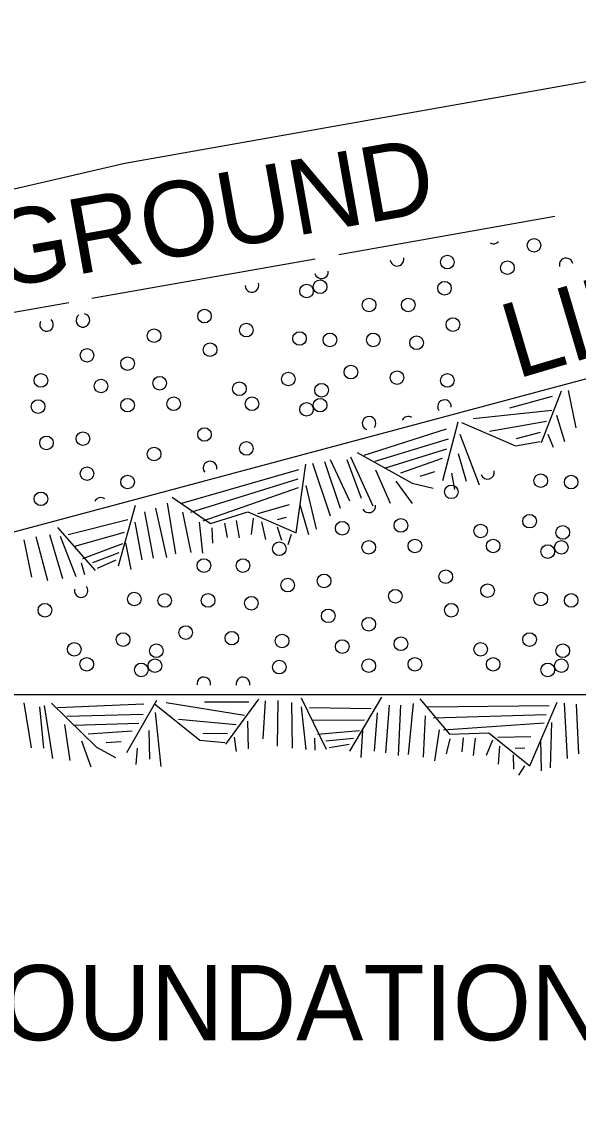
# Model space of a CAD drawing. Extents: x 997.6 to 1036.7, y 998.9 to 1022.6.
# Drawn here: x 1016.685 to 1018.163, y 1006.379 to 1009.296 of the extents above; entities that cross this region are included whole.
import ezdxf

# ---------------------------------------------------------------- set-up
doc = ezdxf.new("R2010")
doc.units = 0
doc.layers.add('Level 1', color=7, linetype='Continuous')

msp = doc.modelspace()

# ---------------------------------------------------------------- linework, layer by layer
at = {"layer": 'Level 1'}
for p, q in [((1019.6052, 1008.7269), (1013.981, 1007.2206)), ((1018.79, 1007.5068), (1015.1355, 1007.5068))]:
    msp.add_line(p, q, dxfattribs=at)
for points in [[(1029.0033, 1012.8863), (1024.1867, 1010.7167), (1019.8715, 1009.4363), (1016.9586, 1008.9191), (1012.5591, 1007.8981), (1008.4331, 1006.3787)], [(1018.1017, 1008.7786), (1017.5272, 1008.6766)], [(1017.4644, 1008.6654), (1016.871, 1008.5601)], [(1016.8095, 1008.5492), (1016.3863, 1008.474), (1016.1962, 1008.4299)], [(1018.1185, 1008.3144), (1018.0654, 1008.1765)], [(1018.1367, 1008.3156), (1018.1575, 1008.2161)], [(1017.9819, 1008.2698), (1018.0952, 1008.3011)], [(1017.8839, 1008.2412), (1018.0932, 1008.2632)], [(1017.8434, 1008.2314), (1017.8031, 1008.0758)], [(1017.8536, 1008.2307), (1017.9964, 1008.1686)], [(1017.9278, 1008.2074), (1018.0788, 1008.234)], [(1018.1056, 1008.2505), (1018.127, 1008.1798)], [(1017.5945, 1008.1436), (1017.8135, 1008.2142)], [(1017.8492, 1008.1997), (1017.9002, 1008.065)], [(1017.9996, 1008.1882), (1018.0631, 1008.2049)], [(1018.0831, 1008.1998), (1018.0971, 1008.1647)], [(1017.6242, 1008.1278), (1017.8185, 1008.187)], [(1017.9964, 1008.1686), (1018.0627, 1008.1798)], [(1017.5584, 1008.1396), (1017.6178, 1008.0092)], [(1017.5758, 1008.1505), (1017.7222, 1008.0693), (1017.778, 1008.0559)], [(1017.6484, 1008.1097), (1017.8141, 1008.1606)], [(1017.8447, 1008.1487), (1017.866, 1008.0751)], [(1017.0848, 1008.0323), (1017.186, 1007.9622), (1017.2859, 1007.9935), (1017.414, 1007.9371), (1017.44, 1008.1197)], [(1017.4577, 1008.1224), (1017.5044, 1007.9823)], [(1017.4894, 1008.1274), (1017.5305, 1008.0025)], [(1017.5046, 1008.132), (1017.5556, 1008.0222)], [(1017.5482, 1008.1325), (1017.5868, 1008.0293)], [(1017.6917, 1008.0973), (1017.8027, 1008.1361)], [(1017.1104, 1008.0166), (1017.4214, 1008.1056)], [(1017.1342, 1007.9927), (1017.4196, 1008.0805)], [(1017.625, 1008.1051), (1017.6634, 1008.0164)], [(1017.7435, 1008.0879), (1017.7823, 1008.1007)], [(1017.8266, 1008.0956), (1017.835, 1008.0525)], [(1017.1673, 1007.9692), (1017.4203, 1008.0577)], [(1017.4394, 1008.0636), (1017.4675, 1007.9467)], [(1017.6788, 1008.0747), (1017.7221, 1008.0149)], [(1016.9859, 1008.0096), (1016.941, 1007.8485)], [(1017.011, 1007.9936), (1017.0342, 1007.8697)], [(1017.0401, 1008.0025), (1017.069, 1007.8722)], [(1017.0712, 1008.0158), (1017.0933, 1007.8811)], [(1017.1117, 1007.9919), (1017.1338, 1007.8847)], [(1017.3118, 1007.9885), (1017.3963, 1008.0131)], [(1017.4233, 1008.0126), (1017.4467, 1007.9326)], [(1016.8084, 1007.9327), (1016.9665, 1007.973)], [(1016.9856, 1007.9658), (1017.0043, 1007.8657)], [(1017.1559, 1007.9659), (1017.1653, 1007.8837)], [(1017.2232, 1007.9627), (1017.2306, 1007.9252)], [(1017.2545, 1007.9701), (1017.2622, 1007.9242)], [(1017.3, 1007.9764), (1017.2945, 1007.9331)], [(1017.3223, 1007.9664), (1017.3321, 1007.9195)], [(1017.3641, 1007.9726), (1017.3886, 1007.9793)], [(1016.7587, 1007.9327), (1016.793, 1007.8159)], [(1016.7801, 1007.9516), (1016.8799, 1007.8373)], [(1016.826, 1007.9021), (1016.9581, 1007.939)], [(1017.1895, 1007.9509), (1017.1918, 1007.9097)], [(1017.3636, 1007.9535), (1017.3746, 1007.9177)], [(1017.4008, 1007.933), (1017.3922, 1007.9054)], [(1016.6902, 1007.9188), (1016.7111, 1007.8193)], [(1016.7224, 1007.928), (1016.7533, 1007.8105)], [(1016.787, 1007.9285), (1016.8284, 1007.8216)], [(1016.8473, 1007.8692), (1016.9532, 1007.9087)], [(1016.9606, 1007.9109), (1016.9747, 1007.84)], [(1016.8736, 1007.8585), (1016.9436, 1007.8847)], [(1016.8425, 1007.8575), (1016.8519, 1007.8268)], [(1016.8865, 1007.8433), (1016.9356, 1007.866)], [(1017.4273, 1007.4987), (1017.4933, 1007.3621)], [(1017.6407, 1007.5004), (1017.5553, 1007.3572)], [(1017.7424, 1007.4962), (1017.8217, 1007.4019), (1017.9256, 1007.4059), (1018.0347, 1007.3177), (1018.1078, 1007.4867)], [(1016.6901, 1007.4856), (1016.7101, 1007.366)], [(1016.7322, 1007.4744), (1016.7422, 1007.3649)], [(1016.744, 1007.4784), (1016.7665, 1007.3372)], [(1016.764, 1007.4848), (1016.8837, 1007.3673), (1016.9339, 1007.3401)], [(1016.78, 1007.4731), (1017.0094, 1007.4831)], [(1017.043, 1007.4917), (1016.9635, 1007.3525)], [(1017.0366, 1007.4839), (1017.1582, 1007.3865)], [(1017.0688, 1007.4862), (1017.2767, 1007.4522)], [(1017.1701, 1007.4883), (1017.2879, 1007.4883)], [(1017.3139, 1007.4947), (1017.2258, 1007.3757)], [(1017.3318, 1007.4911), (1017.3256, 1007.3894)], [(1017.3655, 1007.4917), (1017.3639, 1007.3701)], [(1017.4016, 1007.4864), (1017.4037, 1007.3647)], [(1017.4277, 1007.4748), (1017.4395, 1007.3612)], [(1017.4495, 1007.4732), (1017.6131, 1007.4701)], [(1017.6608, 1007.4789), (1017.6511, 1007.3528)], [(1017.6911, 1007.4795), (1017.6852, 1007.3457)], [(1017.7247, 1007.484), (1017.7112, 1007.348)], [(1017.7628, 1007.4747), (1018.086, 1007.4783)], [(1018.1257, 1007.4849), (1018.1343, 1007.3374)], [(1018.1577, 1007.4817), (1018.1639, 1007.3498)], [(1016.8043, 1007.4497), (1017.0078, 1007.4553)], [(1017.0397, 1007.4597), (1017.0542, 1007.3164)], [(1017.1017, 1007.4418), (1017.2548, 1007.4279)], [(1017.285, 1007.4365), (1017.2862, 1007.3627)], [(1017.4583, 1007.4396), (1017.5957, 1007.4398)], [(1017.6296, 1007.4584), (1017.6211, 1007.3566)], [(1017.7572, 1007.4507), (1017.7512, 1007.341)], [(1017.7792, 1007.4452), (1018.0784, 1007.4543)], [(1016.7987, 1007.4277), (1016.8123, 1007.3319)], [(1016.8227, 1007.426), (1016.9962, 1007.4312)], [(1016.8611, 1007.4028), (1016.9786, 1007.4108)], [(1017.0226, 1007.4116), (1017.024, 1007.3356)], [(1017.4708, 1007.4018), (1017.5825, 1007.4118)], [(1017.5902, 1007.412), (1017.5856, 1007.3397)], [(1017.7937, 1007.4133), (1017.7812, 1007.3313)], [(1017.8057, 1007.4136), (1018.0728, 1007.4323)], [(1018.0929, 1007.4327), (1018.0889, 1007.3127)], [(1016.8434, 1007.3845), (1016.8685, 1007.315)], [(1016.9093, 1007.3797), (1016.9493, 1007.3822)], [(1017.1582, 1007.3865), (1017.2241, 1007.3796)], [(1017.1657, 1007.4046), (1017.2314, 1007.4037)], [(1017.2495, 1007.394), (1017.2544, 1007.3562)], [(1017.4629, 1007.3918), (1017.4635, 1007.3597)], [(1017.493, 1007.3842), (1017.5667, 1007.3915)], [(1017.822, 1007.39), (1017.8129, 1007.3497)], [(1017.8578, 1007.3927), (1017.8546, 1007.3547)], [(1017.8899, 1007.3912), (1017.8847, 1007.345)], [(1017.9357, 1007.386), (1017.9185, 1007.3457)], [(1017.9496, 1007.3944), (1018.0376, 1007.3959)], [(1018.0635, 1007.3882), (1018.0649, 1007.3045)], [(1016.9914, 1007.365), (1016.9879, 1007.3213)], [(1017.5013, 1007.3664), (1017.555, 1007.3755)], [(1017.9543, 1007.3702), (1017.9509, 1007.3223)], [(1017.9962, 1007.3649), (1018.0219, 1007.3653)], [(1017.9906, 1007.3468), (1017.9912, 1007.3093)], [(1018.021, 1007.3175), (1018.0052, 1007.2933)]]:
    msp.add_lwpolyline(points, dxfattribs=at)
for centre in [(1018.046, 1008.7018), (1017.8157, 1008.6572), (1017.9754, 1008.6423), (1017.4777, 1008.5915), (1017.8082, 1008.5877), (1017.4415, 1008.5803), (1017.6077, 1008.5432), (1017.7117, 1008.5432), (1017.1704, 1008.5135), (1017.2817, 1008.4763), (1017.8305, 1008.4912), (1017.0365, 1008.4615), (1017.4229, 1008.454), (1017.5037, 1008.4503), (1017.6189, 1008.4503), (1017.734, 1008.4428), (1017.1852, 1008.4243), (1016.8582, 1008.4093), (1016.966, 1008.3872), (1017.5594, 1008.3648), (1016.7357, 1008.3425), (1016.8954, 1008.3277), (1017.0514, 1008.3352), (1017.3932, 1008.3463), (1017.682, 1008.35), (1017.8157, 1008.3425), (1017.2632, 1008.3203), (1017.4814, 1008.3165), (1016.7282, 1008.273), (1016.966, 1008.2768), (1017.0885, 1008.2805), (1017.2965, 1008.2805), (1017.4415, 1008.2657), (1017.4777, 1008.2768), (1016.8472, 1008.1877), (1017.1704, 1008.1988), (1016.7505, 1008.1765), (1017.2817, 1008.1617), (1017.0365, 1008.1468), (1016.8582, 1008.0947), (1016.966, 1008.0725), (1018.0639, 1008.0759), (1018.1447, 1008.0723), (1017.8262, 1008.0463), (1016.7357, 1008.0278), (1017.5364, 1007.9496), (1017.6924, 1007.9571), (1018.0342, 1007.9683), (1017.9042, 1007.9423), (1018.1224, 1007.9384), (1017.3692, 1007.8949), (1017.607, 1007.8988), (1017.7295, 1007.9024), (1017.9375, 1007.9024), (1018.0825, 1007.8876), (1018.1187, 1007.8988), (1017.1687, 1007.8504), (1017.2727, 1007.8504), (1017.3915, 1007.7984), (1017.4882, 1007.8096), (1017.8114, 1007.8208), (1017.6775, 1007.7688), (1017.9227, 1007.7836), (1016.9839, 1007.7613), (1017.0647, 1007.7576), (1017.1799, 1007.7576), (1017.295, 1007.7501), (1018.0639, 1007.7613), (1018.1447, 1007.7576), (1016.7462, 1007.7316), (1017.4992, 1007.7166), (1017.8262, 1007.7316), (1017.607, 1007.6944), (1016.9542, 1007.6536), (1017.1204, 1007.6721), (1017.243, 1007.6573), (1018.0342, 1007.6536), (1016.8242, 1007.6276), (1017.0424, 1007.6238), (1017.3767, 1007.6498), (1017.5364, 1007.6349), (1017.6924, 1007.6424), (1017.9042, 1007.6276), (1018.1224, 1007.6238), (1016.8575, 1007.5878), (1017.0025, 1007.5729), (1017.0387, 1007.5841), (1017.3692, 1007.5803), (1017.607, 1007.5841), (1017.7295, 1007.5878), (1017.9375, 1007.5878), (1018.0825, 1007.5729), (1018.1187, 1007.5841)]:
    msp.add_circle(centre, 0.0181, dxfattribs=at)
for centre, start, end in [((1017.9382, 1008.724), 240.8755, 318.8609), ((1017.682, 1008.6647), 188.2448, 11.4916), ((1018.1314, 1008.6498), 11.931, 194.7294), ((1017.4814, 1008.6312), 192.6428, 7.0936), ((1017.2965, 1008.5952), 181.0001, 18.956), ((1016.8472, 1008.5023), 124.8372, 75.119), ((1016.7505, 1008.4912), 153.8943, 46.0618), ((1017.8082, 1008.273), 356.0305, 213.646), ((1017.6077, 1008.2285), 323.2566, 246.4198), ((1017.7117, 1008.2285), 58.5274, 151.1491), ((1017.1852, 1008.1097), 350.371, 219.3055), ((1017.9227, 1008.0983), 200.0898, 12.3174), ((1016.8954, 1008.013), 55.3554, 154.321), ((1017.607, 1008.0091), 207.9802, 4.4271), ((1016.8427, 1007.7836), 168.6081, 39.2031), ((1017.1687, 1007.5358), 350.088, 189.5692), ((1017.2727, 1007.5358), 349.0852, 190.5719)]:
    msp.add_arc(centre, 0.0181, start, end, dxfattribs=at)

# ---------------------------------------------------------------- texts
for s, rotation, p in [('GROUND', 10.0691, (1016.6225, 1008.5863)), ('LINE', 16.5259, (1017.9995, 1008.3459))]:
    msp.add_text(s, height=0.2, rotation=rotation, dxfattribs=at).set_placement(p)
msp.add_text('FOUNDATION BENCHES', height=0.2, dxfattribs=at).set_placement((1016.4632, 1006.5882))

doc.saveas('drawing.dxf')
